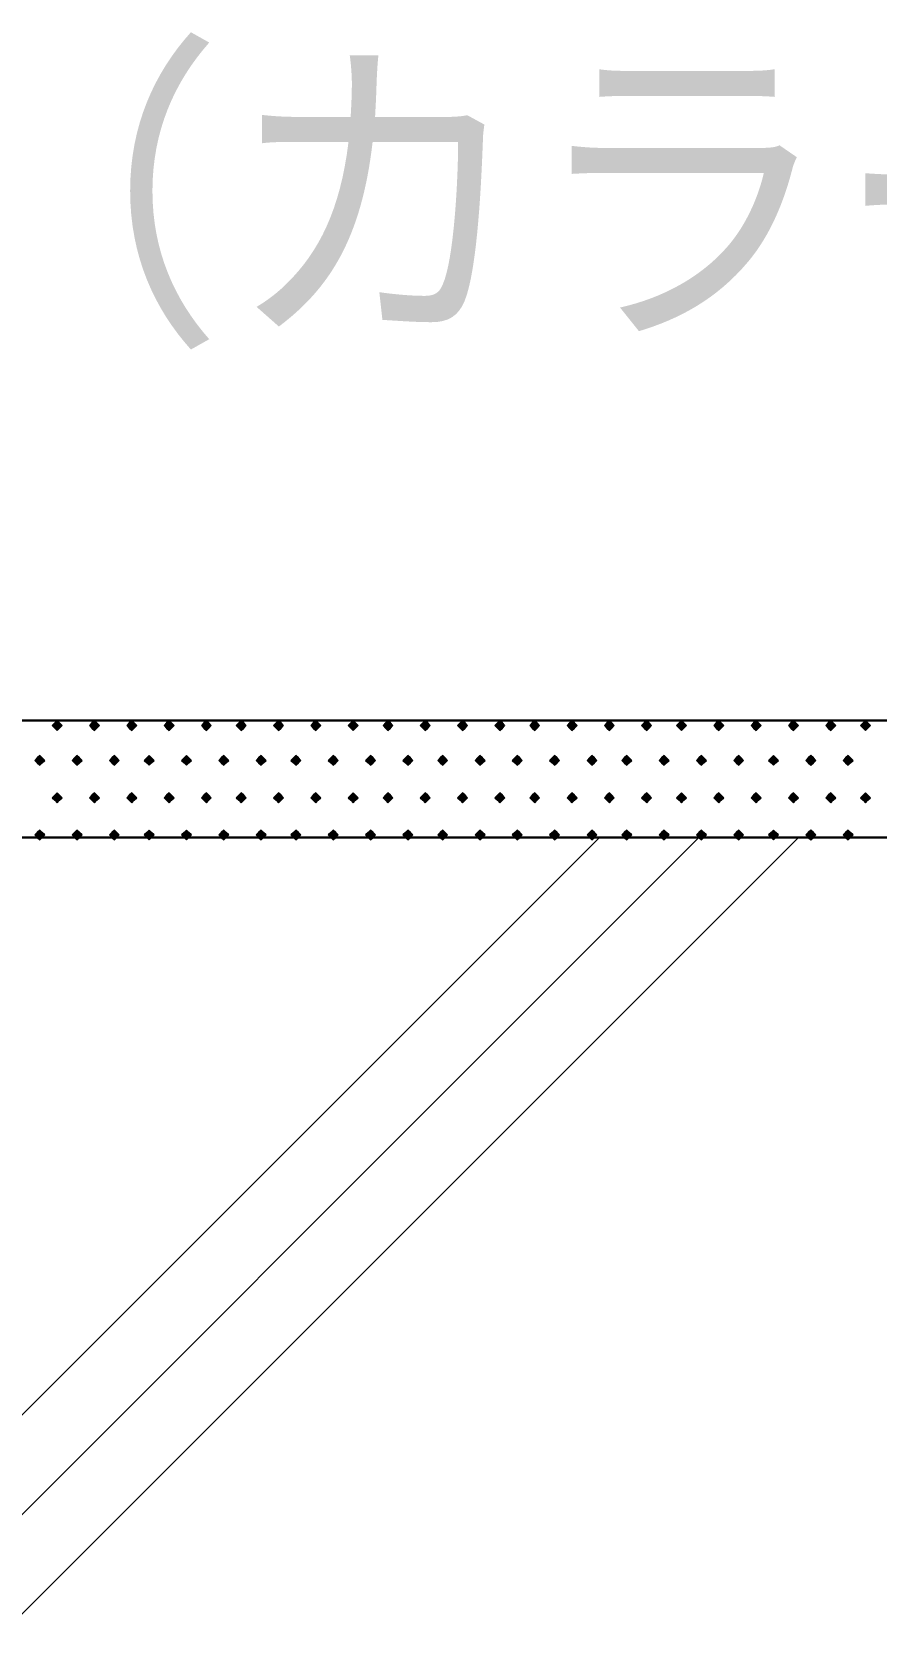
# Model space of a CAD drawing. Header units: millimetres. Extents: x 0 to 420, y 0 to 297.
# Drawn here: x 144.7 to 151.88, y 241.26 to 254.99 of the extents above; entities that cross this region are included whole.
import ezdxf
from ezdxf.enums import TextEntityAlignment as Align

# ---------------------------------------------------------------- set-up
doc = ezdxf.new("R2010")
doc.units = ezdxf.units.MM
doc.styles.add('kst32b', font='NotoSansJP-Variable.ttf')

msp = doc.modelspace()

# ---------------------------------------------------------------- hatches: boundary and pattern name
for points in [[(144.907, 249.132), (144.886, 249.111), (144.865, 249.089), (144.886, 249.068), (144.907, 249.047), (144.928, 249.068), (144.949, 249.089), (144.928, 249.111), (144.907, 249.132)], [(145.225, 249.132), (145.203, 249.111), (145.182, 249.089), (145.203, 249.068), (145.225, 249.047), (145.246, 249.068), (145.267, 249.089), (145.246, 249.111), (145.225, 249.132)], [(145.542, 249.132), (145.521, 249.111), (145.5, 249.089), (145.521, 249.068), (145.542, 249.047), (145.563, 249.068), (145.584, 249.089), (145.563, 249.111), (145.542, 249.132)], [(145.86, 249.132), (145.838, 249.111), (145.817, 249.089), (145.838, 249.068), (145.86, 249.047), (145.881, 249.068), (145.902, 249.089), (145.881, 249.111), (145.86, 249.132)], [(146.177, 249.132), (146.156, 249.111), (146.135, 249.089), (146.156, 249.068), (146.177, 249.047), (146.198, 249.068), (146.219, 249.089), (146.198, 249.111), (146.177, 249.132)], [(146.473, 249.132), (146.452, 249.111), (146.431, 249.089), (146.452, 249.068), (146.473, 249.047), (146.495, 249.068), (146.516, 249.089), (146.495, 249.111), (146.473, 249.132)], [(146.791, 249.132), (146.77, 249.111), (146.749, 249.089), (146.77, 249.068), (146.791, 249.047), (146.812, 249.068), (146.833, 249.089), (146.812, 249.111), (146.791, 249.132)], [(147.108, 249.132), (147.087, 249.111), (147.066, 249.089), (147.087, 249.068), (147.108, 249.047), (147.129, 249.068), (147.151, 249.089), (147.129, 249.111), (147.108, 249.132)], [(147.426, 249.132), (147.405, 249.111), (147.384, 249.089), (147.405, 249.068), (147.426, 249.047), (147.447, 249.068), (147.468, 249.089), (147.447, 249.111), (147.426, 249.132)], [(147.722, 249.132), (147.701, 249.111), (147.68, 249.089), (147.701, 249.068), (147.722, 249.047), (147.743, 249.068), (147.765, 249.089), (147.743, 249.111), (147.722, 249.132)], [(148.04, 249.132), (148.019, 249.111), (147.997, 249.089), (148.019, 249.068), (148.04, 249.047), (148.061, 249.068), (148.082, 249.089), (148.061, 249.111), (148.04, 249.132)], [(148.357, 249.132), (148.336, 249.111), (148.315, 249.089), (148.336, 249.068), (148.357, 249.047), (148.378, 249.068), (148.4, 249.089), (148.378, 249.111), (148.357, 249.132)], [(148.675, 249.132), (148.654, 249.111), (148.632, 249.089), (148.654, 249.068), (148.675, 249.047), (148.696, 249.068), (148.717, 249.089), (148.696, 249.111), (148.675, 249.132)], [(148.971, 249.132), (148.95, 249.111), (148.929, 249.089), (148.95, 249.068), (148.971, 249.047), (148.992, 249.068), (149.013, 249.089), (148.992, 249.111), (148.971, 249.132)], [(149.288, 249.132), (149.267, 249.111), (149.246, 249.089), (149.267, 249.068), (149.288, 249.047), (149.31, 249.068), (149.331, 249.089), (149.31, 249.111), (149.288, 249.132)], [(149.606, 249.132), (149.585, 249.111), (149.564, 249.089), (149.585, 249.068), (149.606, 249.047), (149.627, 249.068), (149.648, 249.089), (149.627, 249.111), (149.606, 249.132)], [(149.924, 249.132), (149.902, 249.111), (149.881, 249.089), (149.902, 249.068), (149.924, 249.047), (149.945, 249.068), (149.966, 249.089), (149.945, 249.111), (149.924, 249.132)], [(150.22, 249.132), (150.199, 249.111), (150.178, 249.089), (150.199, 249.068), (150.22, 249.047), (150.241, 249.068), (150.262, 249.089), (150.241, 249.111), (150.22, 249.132)], [(150.537, 249.132), (150.516, 249.111), (150.495, 249.089), (150.516, 249.068), (150.537, 249.047), (150.559, 249.068), (150.58, 249.089), (150.559, 249.111), (150.537, 249.132)], [(150.855, 249.132), (150.834, 249.111), (150.812, 249.089), (150.834, 249.068), (150.855, 249.047), (150.876, 249.068), (150.897, 249.089), (150.876, 249.111), (150.855, 249.132)], [(151.172, 249.132), (151.151, 249.111), (151.13, 249.089), (151.151, 249.068), (151.172, 249.047), (151.194, 249.068), (151.215, 249.089), (151.194, 249.111), (151.172, 249.132)], [(151.49, 249.132), (151.469, 249.111), (151.447, 249.089), (151.469, 249.068), (151.49, 249.047), (151.511, 249.068), (151.532, 249.089), (151.511, 249.111), (151.49, 249.132)], [(151.786, 249.132), (151.765, 249.111), (151.744, 249.089), (151.765, 249.068), (151.786, 249.047), (151.807, 249.068), (151.829, 249.089), (151.807, 249.111), (151.786, 249.132)], [(144.759, 248.835), (144.738, 248.814), (144.717, 248.793), (144.738, 248.772), (144.759, 248.751), (144.78, 248.772), (144.801, 248.793), (144.78, 248.814), (144.759, 248.835)], [(145.076, 248.835), (145.055, 248.814), (145.034, 248.793), (145.055, 248.772), (145.076, 248.751), (145.097, 248.772), (145.119, 248.793), (145.097, 248.814), (145.076, 248.835)], [(145.394, 248.835), (145.373, 248.814), (145.352, 248.793), (145.373, 248.772), (145.394, 248.751), (145.415, 248.772), (145.436, 248.793), (145.415, 248.814), (145.394, 248.835)], [(145.69, 248.835), (145.669, 248.814), (145.648, 248.793), (145.669, 248.772), (145.69, 248.751), (145.711, 248.772), (145.733, 248.793), (145.711, 248.814), (145.69, 248.835)], [(146.008, 248.835), (145.987, 248.814), (145.965, 248.793), (145.987, 248.772), (146.008, 248.751), (146.029, 248.772), (146.05, 248.793), (146.029, 248.814), (146.008, 248.835)], [(146.325, 248.835), (146.304, 248.814), (146.283, 248.793), (146.304, 248.772), (146.325, 248.751), (146.346, 248.772), (146.368, 248.793), (146.346, 248.814), (146.325, 248.835)], [(146.643, 248.835), (146.621, 248.814), (146.6, 248.793), (146.621, 248.772), (146.643, 248.751), (146.664, 248.772), (146.685, 248.793), (146.664, 248.814), (146.643, 248.835)], [(146.939, 248.835), (146.918, 248.814), (146.897, 248.793), (146.918, 248.772), (146.939, 248.751), (146.96, 248.772), (146.981, 248.793), (146.96, 248.814), (146.939, 248.835)], [(147.257, 248.835), (147.235, 248.814), (147.214, 248.793), (147.235, 248.772), (147.257, 248.751), (147.278, 248.772), (147.299, 248.793), (147.278, 248.814), (147.257, 248.835)], [(147.574, 248.835), (147.553, 248.814), (147.532, 248.793), (147.553, 248.772), (147.574, 248.751), (147.595, 248.772), (147.616, 248.793), (147.595, 248.814), (147.574, 248.835)], [(147.892, 248.835), (147.87, 248.814), (147.849, 248.793), (147.87, 248.772), (147.892, 248.751), (147.913, 248.772), (147.934, 248.793), (147.913, 248.814), (147.892, 248.835)], [(148.188, 248.835), (148.167, 248.814), (148.146, 248.793), (148.167, 248.772), (148.188, 248.751), (148.209, 248.772), (148.23, 248.793), (148.209, 248.814), (148.188, 248.835)], [(148.505, 248.835), (148.484, 248.814), (148.463, 248.793), (148.484, 248.772), (148.505, 248.751), (148.527, 248.772), (148.548, 248.793), (148.527, 248.814), (148.505, 248.835)], [(148.823, 248.835), (148.802, 248.814), (148.78, 248.793), (148.802, 248.772), (148.823, 248.751), (148.844, 248.772), (148.865, 248.793), (148.844, 248.814), (148.823, 248.835)], [(149.14, 248.835), (149.119, 248.814), (149.098, 248.793), (149.119, 248.772), (149.14, 248.751), (149.162, 248.772), (149.183, 248.793), (149.162, 248.814), (149.14, 248.835)], [(149.458, 248.835), (149.437, 248.814), (149.416, 248.793), (149.437, 248.772), (149.458, 248.751), (149.479, 248.772), (149.5, 248.793), (149.479, 248.814), (149.458, 248.835)], [(149.754, 248.835), (149.733, 248.814), (149.712, 248.793), (149.733, 248.772), (149.754, 248.751), (149.775, 248.772), (149.796, 248.793), (149.775, 248.814), (149.754, 248.835)], [(150.072, 248.835), (150.051, 248.814), (150.029, 248.793), (150.051, 248.772), (150.072, 248.751), (150.093, 248.772), (150.114, 248.793), (150.093, 248.814), (150.072, 248.835)], [(150.389, 248.835), (150.368, 248.814), (150.347, 248.793), (150.368, 248.772), (150.389, 248.751), (150.41, 248.772), (150.432, 248.793), (150.41, 248.814), (150.389, 248.835)], [(150.707, 248.835), (150.686, 248.814), (150.664, 248.793), (150.686, 248.772), (150.707, 248.751), (150.728, 248.772), (150.749, 248.793), (150.728, 248.814), (150.707, 248.835)], [(151.003, 248.835), (150.982, 248.814), (150.961, 248.793), (150.982, 248.772), (151.003, 248.751), (151.024, 248.772), (151.045, 248.793), (151.024, 248.814), (151.003, 248.835)], [(151.321, 248.835), (151.299, 248.814), (151.278, 248.793), (151.299, 248.772), (151.321, 248.751), (151.342, 248.772), (151.363, 248.793), (151.342, 248.814), (151.321, 248.835)], [(151.638, 248.835), (151.617, 248.814), (151.596, 248.793), (151.617, 248.772), (151.638, 248.751), (151.659, 248.772), (151.68, 248.793), (151.659, 248.814), (151.638, 248.835)], [(144.907, 248.518), (144.886, 248.497), (144.865, 248.475), (144.886, 248.454), (144.907, 248.433), (144.928, 248.454), (144.949, 248.475), (144.928, 248.497), (144.907, 248.518)], [(145.225, 248.518), (145.203, 248.497), (145.182, 248.475), (145.203, 248.454), (145.225, 248.433), (145.246, 248.454), (145.267, 248.475), (145.246, 248.497), (145.225, 248.518)], [(145.542, 248.518), (145.521, 248.497), (145.5, 248.475), (145.521, 248.454), (145.542, 248.433), (145.563, 248.454), (145.584, 248.475), (145.563, 248.497), (145.542, 248.518)], [(145.86, 248.518), (145.838, 248.497), (145.817, 248.475), (145.838, 248.454), (145.86, 248.433), (145.881, 248.454), (145.902, 248.475), (145.881, 248.497), (145.86, 248.518)], [(146.177, 248.518), (146.156, 248.497), (146.135, 248.475), (146.156, 248.454), (146.177, 248.433), (146.198, 248.454), (146.219, 248.475), (146.198, 248.497), (146.177, 248.518)], [(146.473, 248.518), (146.452, 248.497), (146.431, 248.475), (146.452, 248.454), (146.473, 248.433), (146.495, 248.454), (146.516, 248.475), (146.495, 248.497), (146.473, 248.518)], [(146.791, 248.518), (146.77, 248.497), (146.749, 248.475), (146.77, 248.454), (146.791, 248.433), (146.812, 248.454), (146.833, 248.475), (146.812, 248.497), (146.791, 248.518)], [(147.108, 248.518), (147.087, 248.497), (147.066, 248.475), (147.087, 248.454), (147.108, 248.433), (147.129, 248.454), (147.151, 248.475), (147.129, 248.497), (147.108, 248.518)], [(147.426, 248.518), (147.405, 248.497), (147.384, 248.475), (147.405, 248.454), (147.426, 248.433), (147.447, 248.454), (147.468, 248.475), (147.447, 248.497), (147.426, 248.518)], [(147.722, 248.518), (147.701, 248.497), (147.68, 248.475), (147.701, 248.454), (147.722, 248.433), (147.743, 248.454), (147.765, 248.475), (147.743, 248.497), (147.722, 248.518)], [(148.04, 248.518), (148.019, 248.497), (147.997, 248.475), (148.019, 248.454), (148.04, 248.433), (148.061, 248.454), (148.082, 248.475), (148.061, 248.497), (148.04, 248.518)], [(148.357, 248.518), (148.336, 248.497), (148.315, 248.475), (148.336, 248.454), (148.357, 248.433), (148.378, 248.454), (148.4, 248.475), (148.378, 248.497), (148.357, 248.518)], [(148.675, 248.518), (148.654, 248.497), (148.632, 248.475), (148.654, 248.454), (148.675, 248.433), (148.696, 248.454), (148.717, 248.475), (148.696, 248.497), (148.675, 248.518)], [(148.971, 248.518), (148.95, 248.497), (148.929, 248.475), (148.95, 248.454), (148.971, 248.433), (148.992, 248.454), (149.013, 248.475), (148.992, 248.497), (148.971, 248.518)], [(149.288, 248.518), (149.267, 248.497), (149.246, 248.475), (149.267, 248.454), (149.288, 248.433), (149.31, 248.454), (149.331, 248.475), (149.31, 248.497), (149.288, 248.518)], [(149.606, 248.518), (149.585, 248.497), (149.564, 248.475), (149.585, 248.454), (149.606, 248.433), (149.627, 248.454), (149.648, 248.475), (149.627, 248.497), (149.606, 248.518)], [(149.924, 248.518), (149.902, 248.497), (149.881, 248.475), (149.902, 248.454), (149.924, 248.433), (149.945, 248.454), (149.966, 248.475), (149.945, 248.497), (149.924, 248.518)], [(150.22, 248.518), (150.199, 248.497), (150.178, 248.475), (150.199, 248.454), (150.22, 248.433), (150.241, 248.454), (150.262, 248.475), (150.241, 248.497), (150.22, 248.518)], [(150.537, 248.518), (150.516, 248.497), (150.495, 248.475), (150.516, 248.454), (150.537, 248.433), (150.559, 248.454), (150.58, 248.475), (150.559, 248.497), (150.537, 248.518)], [(150.855, 248.518), (150.834, 248.497), (150.812, 248.475), (150.834, 248.454), (150.855, 248.433), (150.876, 248.454), (150.897, 248.475), (150.876, 248.497), (150.855, 248.518)], [(151.172, 248.518), (151.151, 248.497), (151.13, 248.475), (151.151, 248.454), (151.172, 248.433), (151.194, 248.454), (151.215, 248.475), (151.194, 248.497), (151.172, 248.518)], [(151.49, 248.518), (151.469, 248.497), (151.447, 248.475), (151.469, 248.454), (151.49, 248.433), (151.511, 248.454), (151.532, 248.475), (151.511, 248.497), (151.49, 248.518)], [(151.786, 248.518), (151.765, 248.497), (151.744, 248.475), (151.765, 248.454), (151.786, 248.433), (151.807, 248.454), (151.829, 248.475), (151.807, 248.497), (151.786, 248.518)], [(144.759, 248.2), (144.738, 248.179), (144.717, 248.158), (144.738, 248.137), (144.759, 248.116), (144.78, 248.137), (144.801, 248.158), (144.78, 248.179), (144.759, 248.2)], [(145.076, 248.2), (145.055, 248.179), (145.034, 248.158), (145.055, 248.137), (145.076, 248.116), (145.097, 248.137), (145.119, 248.158), (145.097, 248.179), (145.076, 248.2)], [(145.394, 248.2), (145.373, 248.179), (145.352, 248.158), (145.373, 248.137), (145.394, 248.116), (145.415, 248.137), (145.436, 248.158), (145.415, 248.179), (145.394, 248.2)], [(145.69, 248.2), (145.669, 248.179), (145.648, 248.158), (145.669, 248.137), (145.69, 248.116), (145.711, 248.137), (145.733, 248.158), (145.711, 248.179), (145.69, 248.2)], [(146.008, 248.2), (145.987, 248.179), (145.965, 248.158), (145.987, 248.137), (146.008, 248.116), (146.029, 248.137), (146.05, 248.158), (146.029, 248.179), (146.008, 248.2)], [(146.325, 248.2), (146.304, 248.179), (146.283, 248.158), (146.304, 248.137), (146.325, 248.116), (146.346, 248.137), (146.368, 248.158), (146.346, 248.179), (146.325, 248.2)], [(146.643, 248.2), (146.621, 248.179), (146.6, 248.158), (146.621, 248.137), (146.643, 248.116), (146.664, 248.137), (146.685, 248.158), (146.664, 248.179), (146.643, 248.2)], [(146.939, 248.2), (146.918, 248.179), (146.897, 248.158), (146.918, 248.137), (146.939, 248.116), (146.96, 248.137), (146.981, 248.158), (146.96, 248.179), (146.939, 248.2)], [(147.257, 248.2), (147.235, 248.179), (147.214, 248.158), (147.235, 248.137), (147.257, 248.116), (147.278, 248.137), (147.299, 248.158), (147.278, 248.179), (147.257, 248.2)], [(147.574, 248.2), (147.553, 248.179), (147.532, 248.158), (147.553, 248.137), (147.574, 248.116), (147.595, 248.137), (147.616, 248.158), (147.595, 248.179), (147.574, 248.2)], [(147.892, 248.2), (147.87, 248.179), (147.849, 248.158), (147.87, 248.137), (147.892, 248.116), (147.913, 248.137), (147.934, 248.158), (147.913, 248.179), (147.892, 248.2)], [(148.188, 248.2), (148.167, 248.179), (148.146, 248.158), (148.167, 248.137), (148.188, 248.116), (148.209, 248.137), (148.23, 248.158), (148.209, 248.179), (148.188, 248.2)], [(148.505, 248.2), (148.484, 248.179), (148.463, 248.158), (148.484, 248.137), (148.505, 248.116), (148.527, 248.137), (148.548, 248.158), (148.527, 248.179), (148.505, 248.2)], [(148.823, 248.2), (148.802, 248.179), (148.78, 248.158), (148.802, 248.137), (148.823, 248.116), (148.844, 248.137), (148.865, 248.158), (148.844, 248.179), (148.823, 248.2)], [(149.14, 248.2), (149.119, 248.179), (149.098, 248.158), (149.119, 248.137), (149.14, 248.116), (149.162, 248.137), (149.183, 248.158), (149.162, 248.179), (149.14, 248.2)], [(149.458, 248.2), (149.437, 248.179), (149.416, 248.158), (149.437, 248.137), (149.458, 248.116), (149.479, 248.137), (149.5, 248.158), (149.479, 248.179), (149.458, 248.2)], [(149.754, 248.2), (149.733, 248.179), (149.712, 248.158), (149.733, 248.137), (149.754, 248.116), (149.775, 248.137), (149.796, 248.158), (149.775, 248.179), (149.754, 248.2)], [(150.072, 248.2), (150.051, 248.179), (150.029, 248.158), (150.051, 248.137), (150.072, 248.116), (150.093, 248.137), (150.114, 248.158), (150.093, 248.179), (150.072, 248.2)], [(150.389, 248.2), (150.368, 248.179), (150.347, 248.158), (150.368, 248.137), (150.389, 248.116), (150.41, 248.137), (150.432, 248.158), (150.41, 248.179), (150.389, 248.2)], [(150.707, 248.2), (150.686, 248.179), (150.664, 248.158), (150.686, 248.137), (150.707, 248.116), (150.728, 248.137), (150.749, 248.158), (150.728, 248.179), (150.707, 248.2)], [(151.003, 248.2), (150.982, 248.179), (150.961, 248.158), (150.982, 248.137), (151.003, 248.116), (151.024, 248.137), (151.045, 248.158), (151.024, 248.179), (151.003, 248.2)], [(151.321, 248.2), (151.299, 248.179), (151.278, 248.158), (151.299, 248.137), (151.321, 248.116), (151.342, 248.137), (151.363, 248.158), (151.342, 248.179), (151.321, 248.2)], [(151.638, 248.2), (151.617, 248.179), (151.596, 248.158), (151.617, 248.137), (151.638, 248.116), (151.659, 248.137), (151.68, 248.158), (151.659, 248.179), (151.638, 248.2)]]:
    msp.add_hatch(color=7).paths.add_polyline_path(points)

# ---------------------------------------------------------------- linework, layer by layer
at = {"lineweight": 30}
for points in [[(134.747, 249.132), (169.757, 249.132)], [(134.747, 248.137), (169.757, 248.137)]]:
    msp.add_lwpolyline(points, dxfattribs=at)
at = {"lineweight": 0}
for points in [[(144.907, 249.132), (144.886, 249.111), (144.865, 249.089), (144.886, 249.068), (144.907, 249.047), (144.928, 249.068), (144.949, 249.089), (144.928, 249.111)], [(145.225, 249.132), (145.203, 249.111), (145.182, 249.089), (145.203, 249.068), (145.225, 249.047), (145.246, 249.068), (145.267, 249.089), (145.246, 249.111)], [(145.542, 249.132), (145.521, 249.111), (145.5, 249.089), (145.521, 249.068), (145.542, 249.047), (145.563, 249.068), (145.584, 249.089), (145.563, 249.111)], [(145.86, 249.132), (145.838, 249.111), (145.817, 249.089), (145.838, 249.068), (145.86, 249.047), (145.881, 249.068), (145.902, 249.089), (145.881, 249.111)], [(146.177, 249.132), (146.156, 249.111), (146.135, 249.089), (146.156, 249.068), (146.177, 249.047), (146.198, 249.068), (146.219, 249.089), (146.198, 249.111)], [(146.473, 249.132), (146.452, 249.111), (146.431, 249.089), (146.452, 249.068), (146.473, 249.047), (146.495, 249.068), (146.516, 249.089), (146.495, 249.111)], [(146.791, 249.132), (146.77, 249.111), (146.749, 249.089), (146.77, 249.068), (146.791, 249.047), (146.812, 249.068), (146.833, 249.089), (146.812, 249.111)], [(147.108, 249.132), (147.087, 249.111), (147.066, 249.089), (147.087, 249.068), (147.108, 249.047), (147.129, 249.068), (147.151, 249.089), (147.129, 249.111)], [(147.426, 249.132), (147.405, 249.111), (147.384, 249.089), (147.405, 249.068), (147.426, 249.047), (147.447, 249.068), (147.468, 249.089), (147.447, 249.111)], [(147.722, 249.132), (147.701, 249.111), (147.68, 249.089), (147.701, 249.068), (147.722, 249.047), (147.743, 249.068), (147.765, 249.089), (147.743, 249.111)], [(148.04, 249.132), (148.019, 249.111), (147.997, 249.089), (148.019, 249.068), (148.04, 249.047), (148.061, 249.068), (148.082, 249.089), (148.061, 249.111)], [(148.357, 249.132), (148.336, 249.111), (148.315, 249.089), (148.336, 249.068), (148.357, 249.047), (148.378, 249.068), (148.4, 249.089), (148.378, 249.111)], [(148.675, 249.132), (148.654, 249.111), (148.632, 249.089), (148.654, 249.068), (148.675, 249.047), (148.696, 249.068), (148.717, 249.089), (148.696, 249.111)], [(148.971, 249.132), (148.95, 249.111), (148.929, 249.089), (148.95, 249.068), (148.971, 249.047), (148.992, 249.068), (149.013, 249.089), (148.992, 249.111)], [(149.288, 249.132), (149.267, 249.111), (149.246, 249.089), (149.267, 249.068), (149.288, 249.047), (149.31, 249.068), (149.331, 249.089), (149.31, 249.111)], [(149.606, 249.132), (149.585, 249.111), (149.564, 249.089), (149.585, 249.068), (149.606, 249.047), (149.627, 249.068), (149.648, 249.089), (149.627, 249.111)], [(149.924, 249.132), (149.902, 249.111), (149.881, 249.089), (149.902, 249.068), (149.924, 249.047), (149.945, 249.068), (149.966, 249.089), (149.945, 249.111)], [(150.22, 249.132), (150.199, 249.111), (150.178, 249.089), (150.199, 249.068), (150.22, 249.047), (150.241, 249.068), (150.262, 249.089), (150.241, 249.111)], [(150.537, 249.132), (150.516, 249.111), (150.495, 249.089), (150.516, 249.068), (150.537, 249.047), (150.559, 249.068), (150.58, 249.089), (150.559, 249.111)], [(150.855, 249.132), (150.834, 249.111), (150.812, 249.089), (150.834, 249.068), (150.855, 249.047), (150.876, 249.068), (150.897, 249.089), (150.876, 249.111)], [(151.172, 249.132), (151.151, 249.111), (151.13, 249.089), (151.151, 249.068), (151.172, 249.047), (151.194, 249.068), (151.215, 249.089), (151.194, 249.111)], [(151.49, 249.132), (151.469, 249.111), (151.447, 249.089), (151.469, 249.068), (151.49, 249.047), (151.511, 249.068), (151.532, 249.089), (151.511, 249.111)], [(151.786, 249.132), (151.765, 249.111), (151.744, 249.089), (151.765, 249.068), (151.786, 249.047), (151.807, 249.068), (151.829, 249.089), (151.807, 249.111)], [(144.759, 248.835), (144.738, 248.814), (144.717, 248.793), (144.738, 248.772), (144.759, 248.751), (144.78, 248.772), (144.801, 248.793), (144.78, 248.814)], [(145.076, 248.835), (145.055, 248.814), (145.034, 248.793), (145.055, 248.772), (145.076, 248.751), (145.097, 248.772), (145.119, 248.793), (145.097, 248.814)], [(145.394, 248.835), (145.373, 248.814), (145.352, 248.793), (145.373, 248.772), (145.394, 248.751), (145.415, 248.772), (145.436, 248.793), (145.415, 248.814)], [(145.69, 248.835), (145.669, 248.814), (145.648, 248.793), (145.669, 248.772), (145.69, 248.751), (145.711, 248.772), (145.733, 248.793), (145.711, 248.814)], [(146.008, 248.835), (145.987, 248.814), (145.965, 248.793), (145.987, 248.772), (146.008, 248.751), (146.029, 248.772), (146.05, 248.793), (146.029, 248.814)], [(146.325, 248.835), (146.304, 248.814), (146.283, 248.793), (146.304, 248.772), (146.325, 248.751), (146.346, 248.772), (146.368, 248.793), (146.346, 248.814)], [(146.643, 248.835), (146.621, 248.814), (146.6, 248.793), (146.621, 248.772), (146.643, 248.751), (146.664, 248.772), (146.685, 248.793), (146.664, 248.814)], [(146.939, 248.835), (146.918, 248.814), (146.897, 248.793), (146.918, 248.772), (146.939, 248.751), (146.96, 248.772), (146.981, 248.793), (146.96, 248.814)], [(147.257, 248.835), (147.235, 248.814), (147.214, 248.793), (147.235, 248.772), (147.257, 248.751), (147.278, 248.772), (147.299, 248.793), (147.278, 248.814)], [(147.574, 248.835), (147.553, 248.814), (147.532, 248.793), (147.553, 248.772), (147.574, 248.751), (147.595, 248.772), (147.616, 248.793), (147.595, 248.814)], [(147.892, 248.835), (147.87, 248.814), (147.849, 248.793), (147.87, 248.772), (147.892, 248.751), (147.913, 248.772), (147.934, 248.793), (147.913, 248.814)], [(148.188, 248.835), (148.167, 248.814), (148.146, 248.793), (148.167, 248.772), (148.188, 248.751), (148.209, 248.772), (148.23, 248.793), (148.209, 248.814)], [(148.505, 248.835), (148.484, 248.814), (148.463, 248.793), (148.484, 248.772), (148.505, 248.751), (148.527, 248.772), (148.548, 248.793), (148.527, 248.814)], [(148.823, 248.835), (148.802, 248.814), (148.78, 248.793), (148.802, 248.772), (148.823, 248.751), (148.844, 248.772), (148.865, 248.793), (148.844, 248.814)], [(149.14, 248.835), (149.119, 248.814), (149.098, 248.793), (149.119, 248.772), (149.14, 248.751), (149.162, 248.772), (149.183, 248.793), (149.162, 248.814)], [(149.458, 248.835), (149.437, 248.814), (149.416, 248.793), (149.437, 248.772), (149.458, 248.751), (149.479, 248.772), (149.5, 248.793), (149.479, 248.814)], [(149.754, 248.835), (149.733, 248.814), (149.712, 248.793), (149.733, 248.772), (149.754, 248.751), (149.775, 248.772), (149.796, 248.793), (149.775, 248.814)], [(150.072, 248.835), (150.051, 248.814), (150.029, 248.793), (150.051, 248.772), (150.072, 248.751), (150.093, 248.772), (150.114, 248.793), (150.093, 248.814)], [(150.389, 248.835), (150.368, 248.814), (150.347, 248.793), (150.368, 248.772), (150.389, 248.751), (150.41, 248.772), (150.432, 248.793), (150.41, 248.814)], [(150.707, 248.835), (150.686, 248.814), (150.664, 248.793), (150.686, 248.772), (150.707, 248.751), (150.728, 248.772), (150.749, 248.793), (150.728, 248.814)], [(151.003, 248.835), (150.982, 248.814), (150.961, 248.793), (150.982, 248.772), (151.003, 248.751), (151.024, 248.772), (151.045, 248.793), (151.024, 248.814)], [(151.321, 248.835), (151.299, 248.814), (151.278, 248.793), (151.299, 248.772), (151.321, 248.751), (151.342, 248.772), (151.363, 248.793), (151.342, 248.814)], [(151.638, 248.835), (151.617, 248.814), (151.596, 248.793), (151.617, 248.772), (151.638, 248.751), (151.659, 248.772), (151.68, 248.793), (151.659, 248.814)], [(144.907, 248.518), (144.886, 248.497), (144.865, 248.475), (144.886, 248.454), (144.907, 248.433), (144.928, 248.454), (144.949, 248.475), (144.928, 248.497)], [(145.225, 248.518), (145.203, 248.497), (145.182, 248.475), (145.203, 248.454), (145.225, 248.433), (145.246, 248.454), (145.267, 248.475), (145.246, 248.497)], [(145.542, 248.518), (145.521, 248.497), (145.5, 248.475), (145.521, 248.454), (145.542, 248.433), (145.563, 248.454), (145.584, 248.475), (145.563, 248.497)], [(145.86, 248.518), (145.838, 248.497), (145.817, 248.475), (145.838, 248.454), (145.86, 248.433), (145.881, 248.454), (145.902, 248.475), (145.881, 248.497)], [(146.177, 248.518), (146.156, 248.497), (146.135, 248.475), (146.156, 248.454), (146.177, 248.433), (146.198, 248.454), (146.219, 248.475), (146.198, 248.497)], [(146.473, 248.518), (146.452, 248.497), (146.431, 248.475), (146.452, 248.454), (146.473, 248.433), (146.495, 248.454), (146.516, 248.475), (146.495, 248.497)], [(146.791, 248.518), (146.77, 248.497), (146.749, 248.475), (146.77, 248.454), (146.791, 248.433), (146.812, 248.454), (146.833, 248.475), (146.812, 248.497)], [(147.108, 248.518), (147.087, 248.497), (147.066, 248.475), (147.087, 248.454), (147.108, 248.433), (147.129, 248.454), (147.151, 248.475), (147.129, 248.497)], [(147.426, 248.518), (147.405, 248.497), (147.384, 248.475), (147.405, 248.454), (147.426, 248.433), (147.447, 248.454), (147.468, 248.475), (147.447, 248.497)], [(147.722, 248.518), (147.701, 248.497), (147.68, 248.475), (147.701, 248.454), (147.722, 248.433), (147.743, 248.454), (147.765, 248.475), (147.743, 248.497)], [(148.04, 248.518), (148.019, 248.497), (147.997, 248.475), (148.019, 248.454), (148.04, 248.433), (148.061, 248.454), (148.082, 248.475), (148.061, 248.497)], [(148.357, 248.518), (148.336, 248.497), (148.315, 248.475), (148.336, 248.454), (148.357, 248.433), (148.378, 248.454), (148.4, 248.475), (148.378, 248.497)], [(148.675, 248.518), (148.654, 248.497), (148.632, 248.475), (148.654, 248.454), (148.675, 248.433), (148.696, 248.454), (148.717, 248.475), (148.696, 248.497)], [(148.971, 248.518), (148.95, 248.497), (148.929, 248.475), (148.95, 248.454), (148.971, 248.433), (148.992, 248.454), (149.013, 248.475), (148.992, 248.497)], [(149.288, 248.518), (149.267, 248.497), (149.246, 248.475), (149.267, 248.454), (149.288, 248.433), (149.31, 248.454), (149.331, 248.475), (149.31, 248.497)], [(149.606, 248.518), (149.585, 248.497), (149.564, 248.475), (149.585, 248.454), (149.606, 248.433), (149.627, 248.454), (149.648, 248.475), (149.627, 248.497)], [(149.924, 248.518), (149.902, 248.497), (149.881, 248.475), (149.902, 248.454), (149.924, 248.433), (149.945, 248.454), (149.966, 248.475), (149.945, 248.497)], [(150.22, 248.518), (150.199, 248.497), (150.178, 248.475), (150.199, 248.454), (150.22, 248.433), (150.241, 248.454), (150.262, 248.475), (150.241, 248.497)], [(150.537, 248.518), (150.516, 248.497), (150.495, 248.475), (150.516, 248.454), (150.537, 248.433), (150.559, 248.454), (150.58, 248.475), (150.559, 248.497)], [(150.855, 248.518), (150.834, 248.497), (150.812, 248.475), (150.834, 248.454), (150.855, 248.433), (150.876, 248.454), (150.897, 248.475), (150.876, 248.497)], [(151.172, 248.518), (151.151, 248.497), (151.13, 248.475), (151.151, 248.454), (151.172, 248.433), (151.194, 248.454), (151.215, 248.475), (151.194, 248.497)], [(151.49, 248.518), (151.469, 248.497), (151.447, 248.475), (151.469, 248.454), (151.49, 248.433), (151.511, 248.454), (151.532, 248.475), (151.511, 248.497)], [(151.786, 248.518), (151.765, 248.497), (151.744, 248.475), (151.765, 248.454), (151.786, 248.433), (151.807, 248.454), (151.829, 248.475), (151.807, 248.497)], [(144.759, 248.2), (144.738, 248.179), (144.717, 248.158), (144.738, 248.137), (144.759, 248.116), (144.78, 248.137), (144.801, 248.158), (144.78, 248.179)], [(145.076, 248.2), (145.055, 248.179), (145.034, 248.158), (145.055, 248.137), (145.076, 248.116), (145.097, 248.137), (145.119, 248.158), (145.097, 248.179)], [(145.394, 248.2), (145.373, 248.179), (145.352, 248.158), (145.373, 248.137), (145.394, 248.116), (145.415, 248.137), (145.436, 248.158), (145.415, 248.179)], [(145.69, 248.2), (145.669, 248.179), (145.648, 248.158), (145.669, 248.137), (145.69, 248.116), (145.711, 248.137), (145.733, 248.158), (145.711, 248.179)], [(146.008, 248.2), (145.987, 248.179), (145.965, 248.158), (145.987, 248.137), (146.008, 248.116), (146.029, 248.137), (146.05, 248.158), (146.029, 248.179)], [(146.325, 248.2), (146.304, 248.179), (146.283, 248.158), (146.304, 248.137), (146.325, 248.116), (146.346, 248.137), (146.368, 248.158), (146.346, 248.179)], [(146.643, 248.2), (146.621, 248.179), (146.6, 248.158), (146.621, 248.137), (146.643, 248.116), (146.664, 248.137), (146.685, 248.158), (146.664, 248.179)], [(146.939, 248.2), (146.918, 248.179), (146.897, 248.158), (146.918, 248.137), (146.939, 248.116), (146.96, 248.137), (146.981, 248.158), (146.96, 248.179)], [(147.257, 248.2), (147.235, 248.179), (147.214, 248.158), (147.235, 248.137), (147.257, 248.116), (147.278, 248.137), (147.299, 248.158), (147.278, 248.179)], [(147.574, 248.2), (147.553, 248.179), (147.532, 248.158), (147.553, 248.137), (147.574, 248.116), (147.595, 248.137), (147.616, 248.158), (147.595, 248.179)], [(147.892, 248.2), (147.87, 248.179), (147.849, 248.158), (147.87, 248.137), (147.892, 248.116), (147.913, 248.137), (147.934, 248.158), (147.913, 248.179)], [(148.188, 248.2), (148.167, 248.179), (148.146, 248.158), (148.167, 248.137), (148.188, 248.116), (148.209, 248.137), (148.23, 248.158), (148.209, 248.179)], [(148.505, 248.2), (148.484, 248.179), (148.463, 248.158), (148.484, 248.137), (148.505, 248.116), (148.527, 248.137), (148.548, 248.158), (148.527, 248.179)], [(148.823, 248.2), (148.802, 248.179), (148.78, 248.158), (148.802, 248.137), (148.823, 248.116), (148.844, 248.137), (148.865, 248.158), (148.844, 248.179)], [(149.14, 248.2), (149.119, 248.179), (149.098, 248.158), (149.119, 248.137), (149.14, 248.116), (149.162, 248.137), (149.183, 248.158), (149.162, 248.179)], [(149.458, 248.2), (149.437, 248.179), (149.416, 248.158), (149.437, 248.137), (149.458, 248.116), (149.479, 248.137), (149.5, 248.158), (149.479, 248.179)], [(149.754, 248.2), (149.733, 248.179), (149.712, 248.158), (149.733, 248.137), (149.754, 248.116), (149.775, 248.137), (149.796, 248.158), (149.775, 248.179)], [(150.072, 248.2), (150.051, 248.179), (150.029, 248.158), (150.051, 248.137), (150.072, 248.116), (150.093, 248.137), (150.114, 248.158), (150.093, 248.179)], [(150.389, 248.2), (150.368, 248.179), (150.347, 248.158), (150.368, 248.137), (150.389, 248.116), (150.41, 248.137), (150.432, 248.158), (150.41, 248.179)], [(150.707, 248.2), (150.686, 248.179), (150.664, 248.158), (150.686, 248.137), (150.707, 248.116), (150.728, 248.137), (150.749, 248.158), (150.728, 248.179)], [(151.003, 248.2), (150.982, 248.179), (150.961, 248.158), (150.982, 248.137), (151.003, 248.116), (151.024, 248.137), (151.045, 248.158), (151.024, 248.179)], [(151.321, 248.2), (151.299, 248.179), (151.278, 248.158), (151.299, 248.137), (151.321, 248.116), (151.342, 248.137), (151.363, 248.158), (151.342, 248.179)], [(151.638, 248.2), (151.617, 248.179), (151.596, 248.158), (151.617, 248.137), (151.638, 248.116), (151.659, 248.137), (151.68, 248.158), (151.659, 248.179)]]:
    msp.add_lwpolyline(points, close=True, dxfattribs=at)
at = {"lineweight": 13}
for points in [[(134.747, 233.362), (149.521, 248.137)], [(135.361, 233.13), (150.368, 248.137)], [(136.208, 233.13), (151.215, 248.137)]]:
    msp.add_lwpolyline(points, dxfattribs=at)

# ---------------------------------------------------------------- texts
at = {"style": 'kst32b'}
msp.add_text('（カラー舗装材）', height=2.0791, dxfattribs=at).set_placement((143.722, 252.561), (164.513, 252.561), align=Align.FIT)

doc.saveas('drawing.dxf')
